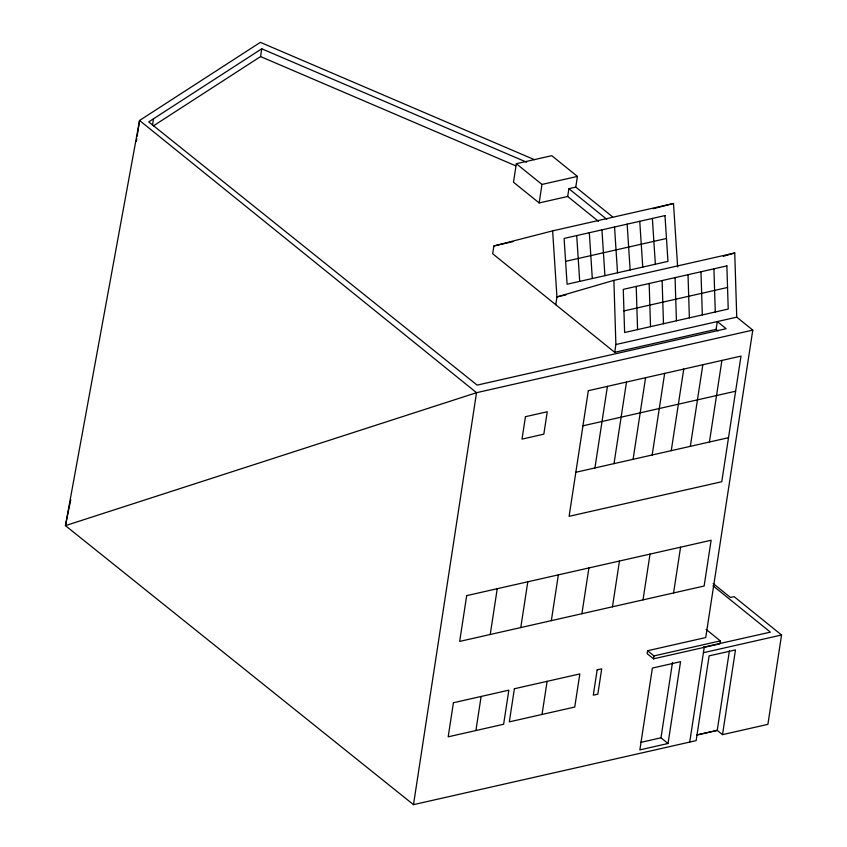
<?xml version="1.0" encoding="UTF-8"?>
<svg xmlns="http://www.w3.org/2000/svg" width="847" height="847" viewBox="0 0 847 847"><rect width="100%" height="100%" fill="white"/><g stroke="black" fill="none" stroke-linecap="round" stroke-linejoin="round"><path stroke-width="1.27" d="M136.356 141.396L136.759 138.781M137.161 136.166L139.564 120.475L260.378 42.35L534.372 159.66M152.502 125.292L153.498 118.792M153.402 125.875L260.558 56.58L261.755 48.787L526.612 162.19M677.642 266.953L673.492 203.492L552.636 230.871L493.865 245.969L492.679 253.761L614.7 352.331L716.096 329.356L718.065 330.944M413.495 804.65L476.533 392.69L139.564 120.475L65.441 525.638L413.495 804.65L696.149 740.617L709.119 655.885L735.471 649.914L722.502 734.645L767.89 724.365L781.559 634.996L734.084 596.637L730.442 597.463L713.174 583.509M612.677 216.927L575.78 187.123L577.421 176.409L551.768 155.689L516.331 163.715L513.494 182.221L539.147 202.941L567.691 196.483L598.437 221.311M539.147 202.941L541.985 184.445L516.331 163.715M490.233 634.488L497.242 588.718M475.908 730.538L481.128 696.456M567.691 196.483L568.888 188.69L575.78 187.123M555.759 304.719L556.945 296.926L552.636 230.871M520.789 627.563L527.797 581.794M551.344 620.639L558.353 574.869M542.038 714.455L547.109 681.337M594.922 467.957L607.415 386.359M614.7 352.331L615.885 344.538L613.884 280.357L734.741 252.967L736.752 317.159L752.782 330.108L705.731 637.547L647.574 650.729L647.129 653.651L653.535 658.828L719.876 643.815L720.321 640.883L706.102 629.395M581.91 613.715L588.909 567.945M614.011 463.637L626.494 382.039M633.09 459.307L645.573 377.72M612.466 606.801L619.464 561.021M652.169 454.987L664.662 373.389M643.021 599.877L650.02 554.097M671.258 450.668L683.741 369.07M653.535 658.828L653.99 655.906L647.574 650.729M690.337 446.337L702.83 364.75M673.577 592.953L680.575 547.183M716.096 329.356L717.293 321.564L726.133 328.71L477.136 385.12L148.712 121.894L261.755 48.787M668.039 743.497L639.866 749.881L652.381 668.071L680.554 661.687L668.039 743.497L660.978 737.801L672.507 662.481M709.426 442.018L721.909 360.42M689.733 742.067L704.344 646.6M729.405 650.877L717.24 730.389L722.502 734.645M70.756 499.804L65.441 525.638L476.533 392.69L752.782 330.108M613.884 280.357L556.945 296.926L565.944 294.883M723.359 256.281L734.741 252.967M653.058 208.743L673.492 203.492M541.985 184.445L577.421 176.409M493.865 245.969L513.07 241.617M565.605 261.331L666.473 238.483M623.953 310.944L727.541 287.472M615.885 344.538L736.752 317.159M582.948 425.808L735.62 391.219M575.844 472.277L728.505 437.698M653.99 655.906L720.321 640.883M703.412 652.698L781.559 634.996M640.491 742.438L660.978 737.801M697.155 734.931L717.24 730.389L697.039 734.931M703.264 647.246L770.389 632.137L712.973 585.753M260.558 56.58L515.696 165.811M568.888 188.69L606.801 219.32M652.37 218.441L655.356 264.232M639.76 221.3L642.746 267.091M627.151 224.148L630.136 269.949M614.541 227.007L617.527 272.808M601.931 229.865L604.917 275.656M589.321 232.724L592.307 278.515M576.712 235.582L579.708 281.373M713.926 268.827L715.27 311.992M700.977 271.76L702.322 314.925M688.018 274.693L689.373 317.858M675.07 277.625L676.425 320.791M662.121 280.558L663.476 323.723M649.173 283.501L650.528 326.656M636.224 286.434L637.569 329.589M466.686 595.632L459.677 641.412L704.132 586.029L711.131 540.259L466.686 595.632M453.41 702.735L448.19 736.816L503.626 724.259L508.846 690.178L453.41 702.735M525.447 416.703L522.017 439.106L543.827 434.162L547.257 411.758L525.447 416.703M514.394 688.749L509.322 721.866L574.753 707.044L579.824 673.926L514.394 688.749M588.326 390.689L569.099 516.321L721.771 481.731L740.998 356.1L588.326 390.689M597.167 669.85L593.292 695.175L597.834 694.148L601.709 668.823L597.167 669.85M664.98 215.583L564.102 238.43L567.098 284.232L667.965 261.374L664.98 215.583M726.874 265.894L623.276 289.367L624.62 332.522L728.219 309.06L726.874 265.894"/></g></svg>
